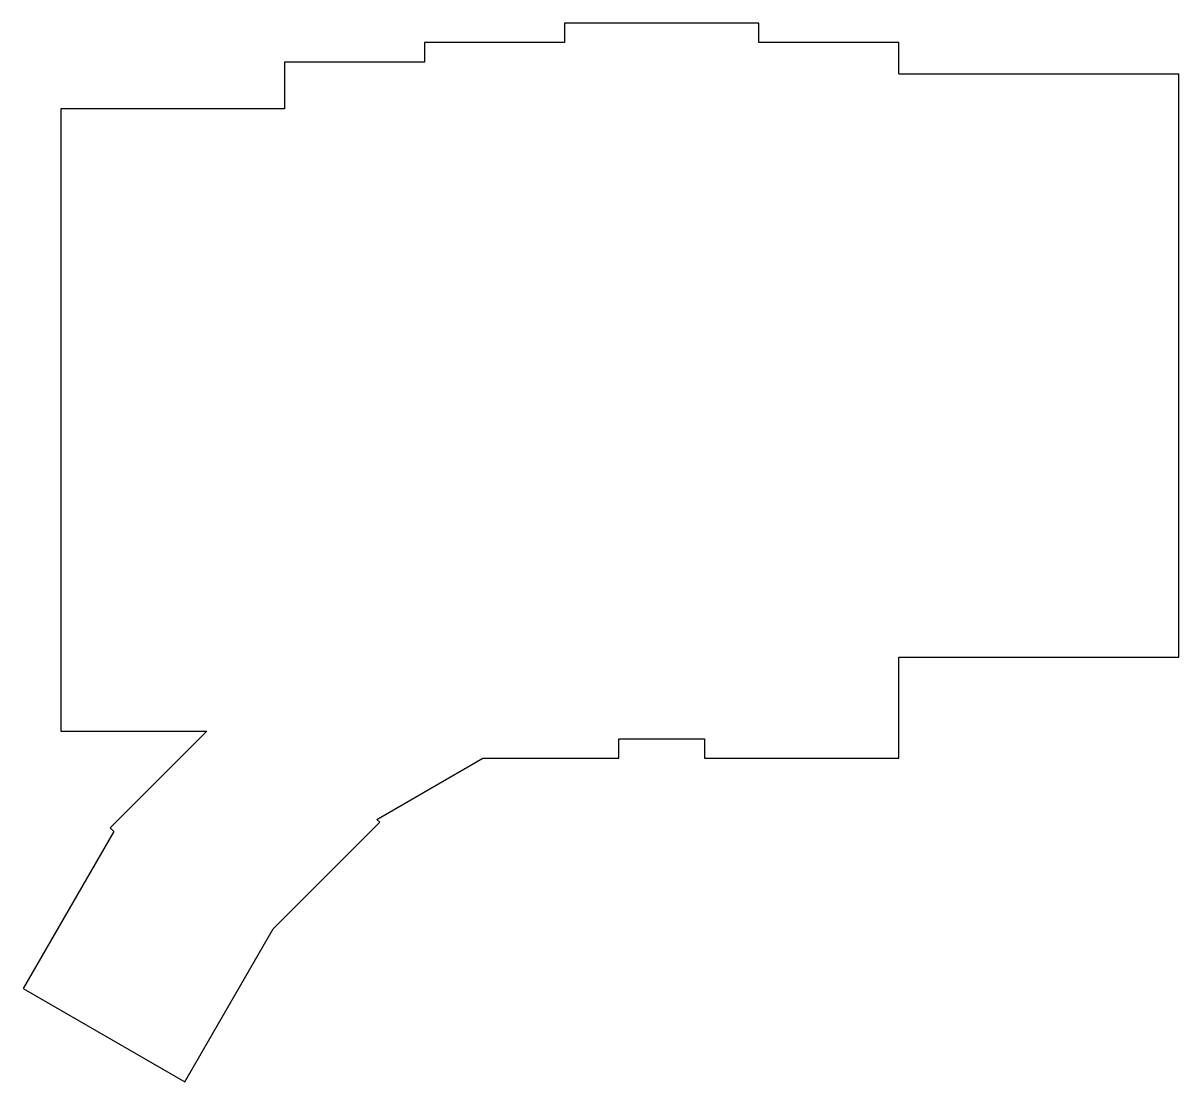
# Model space of a CAD drawing. Header units: millimetres. Extents: x 244 to 392, y -150 to -14.
import ezdxf

# ---------------------------------------------------------------- set-up
doc = ezdxf.new("R2010")
doc.units = ezdxf.units.MM

msp = doc.modelspace()

# ---------------------------------------------------------------- linework, layer by layer
for p, q in [((338.5, -13.5), (313.5, -13.5)), ((313.5, -13.5), (313.5, -16)), ((338.5, -16), (338.5, -13.5)), ((313.5, -16), (295.5, -16)), ((295.5, -16), (295.5, -18.5)), ((356.5, -16), (338.5, -16)), ((356.5, -20), (356.5, -16)), ((295.5, -18.5), (277.5, -18.5)), ((277.5, -18.5), (277.5, -24.5)), ((356.5, -20), (392.5, -20)), ((392.5, -95), (392.5, -20)), ((277.5, -24.5), (248.75, -24.5)), ((248.75, -24.5), (248.75, -104.5)), ((356.5, -95), (392.5, -95)), ((356.5, -108), (356.5, -95)), ((248.75, -104.5), (267.51, -104.5)), ((267.51, -104.5), (255.09, -116.92)), ((320.5, -105.5), (331.5, -105.5)), ((320.5, -108), (320.5, -105.5)), ((331.5, -105.5), (331.5, -108)), ((289.38, -115.87), (303.01, -108)), ((303.01, -108), (320.5, -108)), ((331.5, -108), (356.5, -108)), ((289.74, -116.22), (289.38, -115.87)), ((255.55, -117.39), (243.89, -137.59)), ((255.09, -116.92), (255.55, -117.39)), ((276.02, -129.93), (289.74, -116.22)), ((264.67, -149.59), (276.02, -129.93)), ((243.89, -137.59), (264.67, -149.59))]:
    msp.add_line(p, q)

doc.saveas('drawing.dxf')
